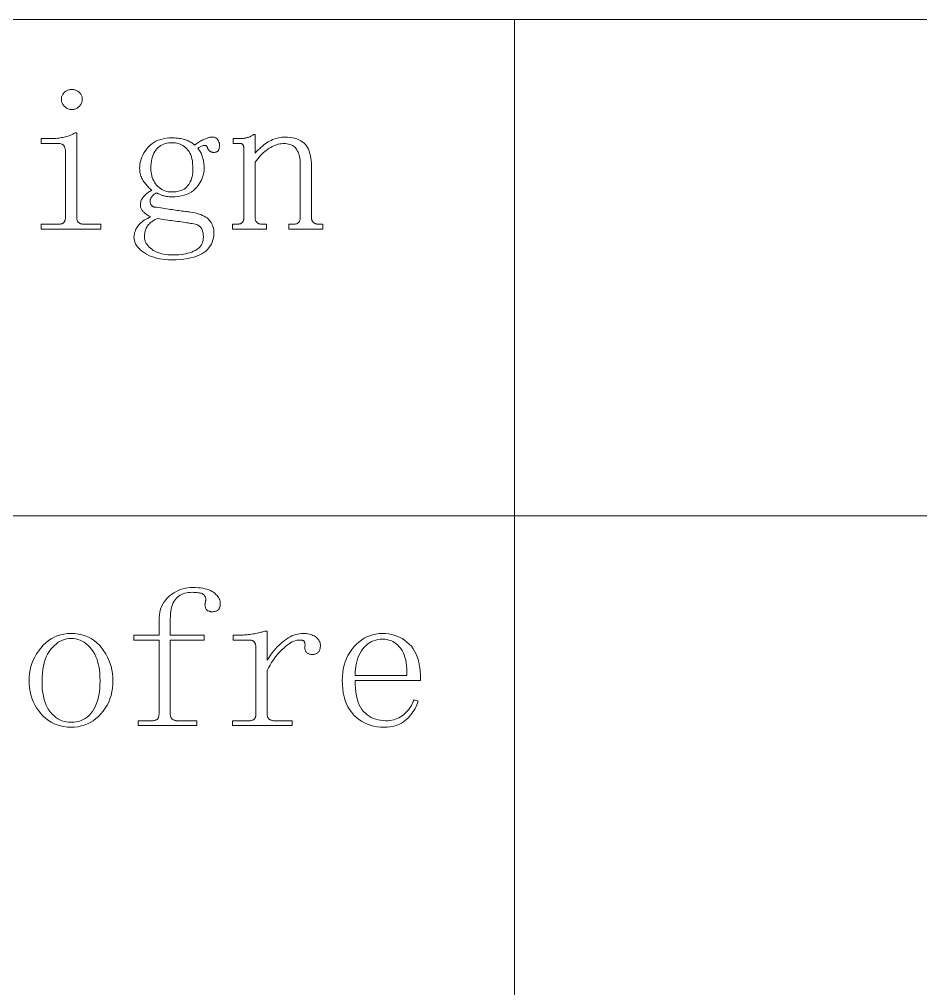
# Model space of a CAD drawing. Extents: x 1 to 297, y 1 to 210.
# Drawn here: x 131.37 to 144.13, y 15.18 to 28.9 of the extents above; entities that cross this region are included whole.
import ezdxf

# ---------------------------------------------------------------- set-up
doc = ezdxf.new("R2010")
doc.units = 0

msp = doc.modelspace()

# ---------------------------------------------------------------- linework, layer by layer
at = {"color": 7, "lineweight": 13}
for p, q in [((1.319, 28.902), (196.771, 28.902)), ((138.377, 28.902), (138.377, 2.481)), ((35.177, 21.874), (196.771, 21.874))]:
    msp.add_line(p, q, dxfattribs=at)
for points in [[(132.11, 27.911), (132.122, 27.91), (132.133, 27.909), (132.144, 27.907), (132.154, 27.904), (132.165, 27.901), (132.175, 27.896), (132.185, 27.891), (132.195, 27.885), (132.204, 27.878), (132.213, 27.871), (132.222, 27.863), (132.23, 27.854), (132.237, 27.845), (132.243, 27.836), (132.248, 27.827), (132.252, 27.817), (132.255, 27.806), (132.257, 27.796), (132.259, 27.785), (132.259, 27.774), (132.259, 27.762), (132.257, 27.751), (132.255, 27.74), (132.252, 27.73), (132.248, 27.719), (132.243, 27.709), (132.237, 27.699), (132.23, 27.69), (132.222, 27.68), (132.213, 27.671), (132.204, 27.662), (132.195, 27.654), (132.185, 27.647), (132.175, 27.642), (132.165, 27.637), (132.154, 27.632), (132.144, 27.629), (132.133, 27.627), (132.122, 27.626), (132.11, 27.625), (132.099, 27.626), (132.088, 27.627), (132.077, 27.629), (132.067, 27.632), (132.056, 27.637), (132.046, 27.642), (132.036, 27.647), (132.026, 27.654), (132.017, 27.662), (132.008, 27.671), (131.999, 27.68), (131.991, 27.69), (131.984, 27.699), (131.978, 27.709), (131.973, 27.719), (131.969, 27.73), (131.966, 27.74), (131.964, 27.751), (131.962, 27.762), (131.962, 27.774), (131.962, 27.785), (131.964, 27.796), (131.966, 27.806), (131.969, 27.817), (131.973, 27.827), (131.978, 27.836), (131.984, 27.845), (131.991, 27.854), (131.999, 27.863), (132.008, 27.871), (132.017, 27.878), (132.026, 27.885), (132.036, 27.891), (132.046, 27.896), (132.056, 27.901), (132.067, 27.904), (132.077, 27.907), (132.088, 27.909), (132.099, 27.91)], [(132.019, 27.042), (132.019, 27.051), (132.018, 27.06), (132.017, 27.068), (132.015, 27.076), (132.013, 27.084), (132.011, 27.091), (132.008, 27.098), (132.004, 27.104), (132, 27.111), (131.996, 27.117), (131.991, 27.122), (131.986, 27.127), (131.979, 27.131), (131.972, 27.135), (131.965, 27.138), (131.956, 27.141), (131.947, 27.143), (131.938, 27.144), (131.927, 27.145), (131.916, 27.145), (131.676, 27.145), (131.676, 27.214), (131.79, 27.214), (131.811, 27.214), (131.831, 27.214), (131.851, 27.215), (131.871, 27.216), (131.89, 27.218), (131.91, 27.22), (131.929, 27.222), (131.948, 27.225), (131.966, 27.228), (131.985, 27.231), (132.003, 27.235), (132.021, 27.239), (132.039, 27.244), (132.056, 27.249), (132.073, 27.255), (132.09, 27.262), (132.107, 27.269), (132.124, 27.277), (132.14, 27.285), (132.156, 27.294), (132.179, 27.294), (132.179, 26.094), (132.179, 26.085), (132.18, 26.076), (132.182, 26.068), (132.184, 26.061), (132.186, 26.054), (132.189, 26.047), (132.193, 26.041), (132.197, 26.035), (132.202, 26.03), (132.208, 26.025), (132.213, 26.021), (132.22, 26.017), (132.226, 26.013), (132.233, 26.01), (132.24, 26.008), (132.248, 26.006), (132.256, 26.004), (132.264, 26.003), (132.273, 26.002), (132.282, 26.002), (132.522, 26.002), (132.522, 25.934), (131.676, 25.934), (131.676, 26.002), (131.916, 26.002), (131.927, 26.002), (131.938, 26.003), (131.947, 26.004), (131.956, 26.006), (131.965, 26.008), (131.972, 26.01), (131.979, 26.013), (131.986, 26.017), (131.991, 26.021), (131.996, 26.025), (132, 26.03), (132.004, 26.035), (132.008, 26.041), (132.011, 26.047), (132.013, 26.054), (132.015, 26.061), (132.017, 26.068), (132.018, 26.076), (132.019, 26.085), (132.019, 26.094)], [(133.79, 26.174), (133.824, 26.169), (133.855, 26.162), (133.885, 26.155), (133.913, 26.147), (133.939, 26.138), (133.963, 26.128), (133.986, 26.116), (134.006, 26.104), (134.025, 26.091), (134.042, 26.077), (134.057, 26.061), (134.071, 26.045), (134.083, 26.027), (134.093, 26.009), (134.102, 25.989), (134.109, 25.969), (134.115, 25.947), (134.119, 25.925), (134.121, 25.901), (134.122, 25.877), (134.12, 25.843), (134.116, 25.811), (134.109, 25.78), (134.099, 25.75), (134.086, 25.722), (134.07, 25.695), (134.052, 25.67), (134.03, 25.646), (134.006, 25.623), (133.979, 25.602), (133.949, 25.583), (133.915, 25.565), (133.878, 25.55), (133.838, 25.536), (133.795, 25.525), (133.748, 25.516), (133.698, 25.509), (133.644, 25.503), (133.588, 25.5), (133.528, 25.499), (133.48, 25.5), (133.435, 25.503), (133.392, 25.508), (133.35, 25.515), (133.31, 25.524), (133.272, 25.534), (133.236, 25.547), (133.202, 25.562), (133.17, 25.578), (133.139, 25.597), (133.111, 25.616), (133.085, 25.637), (133.063, 25.657), (133.044, 25.679), (133.028, 25.701), (133.014, 25.723), (133.004, 25.747), (132.996, 25.77), (132.992, 25.795), (132.99, 25.819), (132.991, 25.835), (132.993, 25.851), (132.996, 25.867), (133, 25.883), (133.005, 25.899), (133.011, 25.915), (133.018, 25.931), (133.027, 25.947), (133.037, 25.963), (133.048, 25.979), (133.06, 25.995), (133.073, 26.01), (133.088, 26.024), (133.104, 26.038), (133.122, 26.051), (133.141, 26.063), (133.161, 26.075), (133.183, 26.085), (133.206, 26.096), (133.23, 26.105), (133.217, 26.112), (133.204, 26.119), (133.192, 26.126), (133.18, 26.133), (133.169, 26.141), (133.158, 26.148), (133.148, 26.156), (133.139, 26.164), (133.13, 26.171), (133.122, 26.179), (133.114, 26.188), (133.107, 26.196), (133.101, 26.205), (133.096, 26.214), (133.092, 26.224), (133.088, 26.234), (133.085, 26.244), (133.083, 26.254), (133.082, 26.265), (133.082, 26.277), (133.082, 26.29), (133.084, 26.303), (133.086, 26.316), (133.089, 26.329), (133.093, 26.341), (133.098, 26.353), (133.104, 26.364), (133.111, 26.375), (133.119, 26.386), (133.128, 26.397), (133.137, 26.407), (133.147, 26.416), (133.157, 26.426), (133.168, 26.435), (133.179, 26.444), (133.191, 26.452), (133.203, 26.46), (133.215, 26.468), (133.228, 26.475), (133.242, 26.482), (133.228, 26.494), (133.215, 26.506), (133.202, 26.519), (133.19, 26.532), (133.178, 26.545), (133.166, 26.559), (133.154, 26.573), (133.143, 26.588), (133.132, 26.604), (133.122, 26.619), (133.112, 26.635), (133.103, 26.652), (133.096, 26.668), (133.089, 26.685), (133.083, 26.702), (133.079, 26.719), (133.075, 26.737), (133.072, 26.755), (133.071, 26.773), (133.07, 26.791), (133.072, 26.825), (133.075, 26.858), (133.081, 26.89), (133.09, 26.922), (133.1, 26.952), (133.114, 26.982), (133.129, 27.011), (133.147, 27.039), (133.168, 27.067), (133.19, 27.094), (133.215, 27.119), (133.242, 27.141), (133.271, 27.161), (133.302, 27.178), (133.335, 27.192), (133.369, 27.204), (133.406, 27.213), (133.445, 27.22), (133.485, 27.224), (133.528, 27.225), (133.546, 27.225), (133.564, 27.224), (133.582, 27.223), (133.6, 27.221), (133.618, 27.219), (133.635, 27.217), (133.653, 27.214), (133.67, 27.21), (133.688, 27.207), (133.705, 27.202), (133.722, 27.197), (133.738, 27.192), (133.754, 27.185), (133.769, 27.178), (133.783, 27.171), (133.797, 27.162), (133.811, 27.153), (133.824, 27.144), (133.836, 27.133), (133.848, 27.122), (133.863, 27.133), (133.879, 27.144), (133.894, 27.154), (133.909, 27.163), (133.923, 27.172), (133.937, 27.181), (133.951, 27.188), (133.965, 27.195), (133.978, 27.202), (133.99, 27.208), (134.003, 27.213), (134.015, 27.218), (134.027, 27.223), (134.038, 27.226), (134.049, 27.229), (134.06, 27.232), (134.07, 27.234), (134.08, 27.235), (134.09, 27.236), (134.099, 27.237), (134.11, 27.236), (134.12, 27.235), (134.13, 27.233), (134.139, 27.23), (134.148, 27.227), (134.155, 27.222), (134.162, 27.217), (134.168, 27.211), (134.174, 27.204), (134.179, 27.197), (134.183, 27.189), (134.187, 27.181), (134.191, 27.173), (134.194, 27.165), (134.196, 27.158), (134.198, 27.151), (134.2, 27.143), (134.201, 27.136), (134.202, 27.129), (134.202, 27.122), (134.202, 27.113), (134.201, 27.105), (134.2, 27.096), (134.199, 27.088), (134.198, 27.081), (134.196, 27.074), (134.193, 27.067), (134.191, 27.06), (134.188, 27.054), (134.185, 27.048), (134.181, 27.043), (134.177, 27.038), (134.172, 27.033), (134.166, 27.03), (134.16, 27.027), (134.154, 27.024), (134.147, 27.022), (134.139, 27.021), (134.131, 27.02), (134.122, 27.019), (134.115, 27.02), (134.109, 27.02), (134.102, 27.021), (134.096, 27.022), (134.09, 27.024), (134.085, 27.026), (134.079, 27.028), (134.074, 27.03), (134.069, 27.033), (134.065, 27.037), (134.06, 27.04), (134.056, 27.044), (134.052, 27.048), (134.048, 27.053), (134.045, 27.058), (134.041, 27.063), (134.038, 27.069), (134.035, 27.075), (134.033, 27.081), (134.03, 27.088), (134.028, 27.094), (134.025, 27.1), (134.021, 27.105), (134.017, 27.109), (134.012, 27.112), (134.006, 27.115), (134, 27.116), (133.994, 27.117), (133.987, 27.117), (133.979, 27.117), (133.971, 27.115), (133.963, 27.113), (133.954, 27.111), (133.946, 27.107), (133.938, 27.104), (133.929, 27.099), (133.92, 27.095), (133.911, 27.089), (133.902, 27.083), (133.893, 27.077), (133.902, 27.067), (133.911, 27.057), (133.919, 27.046), (133.926, 27.034), (133.933, 27.022), (133.94, 27.009), (133.946, 26.996), (133.952, 26.981), (133.957, 26.966), (133.962, 26.951), (133.966, 26.935), (133.97, 26.919), (133.973, 26.903), (133.976, 26.887), (133.979, 26.871), (133.981, 26.855), (133.983, 26.839), (133.984, 26.823), (133.984, 26.807), (133.985, 26.791), (133.984, 26.763), (133.98, 26.736), (133.975, 26.709), (133.967, 26.682), (133.958, 26.655), (133.946, 26.628), (133.932, 26.602), (133.915, 26.575), (133.897, 26.549), (133.876, 26.522), (133.853, 26.497), (133.827, 26.475), (133.799, 26.455), (133.768, 26.438), (133.735, 26.424), (133.699, 26.412), (133.66, 26.403), (133.618, 26.396), (133.574, 26.392), (133.528, 26.391), (133.514, 26.391), (133.501, 26.391), (133.487, 26.392), (133.475, 26.394), (133.462, 26.395), (133.449, 26.397), (133.437, 26.399), (133.425, 26.402), (133.413, 26.405), (133.402, 26.408), (133.391, 26.411), (133.38, 26.415), (133.37, 26.419), (133.36, 26.423), (133.35, 26.427), (133.342, 26.431), (133.333, 26.435), (133.325, 26.439), (133.318, 26.443), (133.31, 26.448), (133.301, 26.443), (133.293, 26.438), (133.285, 26.433), (133.277, 26.428), (133.27, 26.422), (133.264, 26.416), (133.258, 26.41), (133.252, 26.404), (133.247, 26.398), (133.242, 26.391), (133.238, 26.384), (133.234, 26.378), (133.23, 26.371), (133.227, 26.365), (133.225, 26.359), (133.223, 26.354), (133.221, 26.348), (133.22, 26.343), (133.219, 26.338), (133.219, 26.334), (133.219, 26.325), (133.22, 26.316), (133.221, 26.308), (133.223, 26.301), (133.225, 26.294), (133.227, 26.287), (133.23, 26.281), (133.234, 26.275), (133.238, 26.27), (133.242, 26.265), (133.247, 26.261), (133.252, 26.257), (133.258, 26.253), (133.264, 26.25), (133.27, 26.248), (133.277, 26.246), (133.285, 26.244), (133.293, 26.243), (133.301, 26.242), (133.31, 26.242), (133.34, 26.238), (133.369, 26.233), (133.397, 26.229), (133.425, 26.225), (133.452, 26.221), (133.478, 26.217), (133.504, 26.213), (133.53, 26.209), (133.555, 26.206), (133.579, 26.202), (133.603, 26.199), (133.626, 26.196), (133.648, 26.192), (133.67, 26.189), (133.692, 26.187), (133.713, 26.184), (133.733, 26.181), (133.753, 26.178), (133.772, 26.176)], [(134.385, 25.934), (134.385, 26.002), (134.442, 26.002), (134.453, 26.002), (134.463, 26.003), (134.473, 26.004), (134.482, 26.006), (134.49, 26.008), (134.498, 26.01), (134.505, 26.013), (134.511, 26.017), (134.517, 26.021), (134.522, 26.025), (134.526, 26.03), (134.53, 26.035), (134.534, 26.041), (134.536, 26.047), (134.539, 26.054), (134.541, 26.061), (134.543, 26.068), (134.544, 26.076), (134.544, 26.085), (134.545, 26.094), (134.545, 27.077), (134.545, 27.083), (134.544, 27.09), (134.544, 27.096), (134.543, 27.101), (134.542, 27.107), (134.541, 27.111), (134.539, 27.116), (134.537, 27.12), (134.535, 27.124), (134.533, 27.128), (134.531, 27.131), (134.528, 27.134), (134.524, 27.137), (134.52, 27.139), (134.516, 27.141), (134.511, 27.142), (134.506, 27.144), (134.5, 27.144), (134.494, 27.145), (134.488, 27.145), (134.396, 27.145), (134.396, 27.214), (134.476, 27.214), (134.488, 27.214), (134.499, 27.214), (134.51, 27.215), (134.521, 27.215), (134.532, 27.217), (134.543, 27.218), (134.553, 27.219), (134.564, 27.221), (134.574, 27.223), (134.585, 27.225), (134.595, 27.228), (134.605, 27.231), (134.615, 27.234), (134.625, 27.238), (134.635, 27.242), (134.644, 27.247), (134.654, 27.252), (134.663, 27.258), (134.673, 27.264), (134.682, 27.271), (134.705, 27.271), (134.705, 27.008), (134.725, 27.03), (134.746, 27.051), (134.766, 27.071), (134.787, 27.09), (134.808, 27.108), (134.828, 27.125), (134.849, 27.14), (134.869, 27.154), (134.89, 27.167), (134.91, 27.179), (134.931, 27.19), (134.952, 27.2), (134.973, 27.209), (134.995, 27.216), (135.016, 27.222), (135.038, 27.227), (135.06, 27.231), (135.082, 27.234), (135.105, 27.236), (135.128, 27.237), (135.165, 27.235), (135.201, 27.232), (135.235, 27.227), (135.267, 27.22), (135.296, 27.211), (135.324, 27.199), (135.349, 27.186), (135.373, 27.171), (135.394, 27.153), (135.413, 27.134), (135.431, 27.112), (135.446, 27.088), (135.46, 27.063), (135.472, 27.035), (135.482, 27.005), (135.49, 26.973), (135.496, 26.939), (135.501, 26.903), (135.504, 26.865), (135.505, 26.825), (135.505, 26.094), (135.505, 26.085), (135.506, 26.076), (135.507, 26.068), (135.509, 26.061), (135.512, 26.054), (135.515, 26.047), (135.519, 26.041), (135.523, 26.035), (135.528, 26.03), (135.533, 26.025), (135.539, 26.021), (135.545, 26.017), (135.552, 26.013), (135.559, 26.01), (135.566, 26.008), (135.574, 26.006), (135.582, 26.004), (135.59, 26.003), (135.599, 26.002), (135.608, 26.002), (135.665, 26.002), (135.665, 25.934), (135.185, 25.934), (135.185, 26.002), (135.242, 26.002), (135.253, 26.002), (135.263, 26.003), (135.273, 26.004), (135.282, 26.006), (135.29, 26.008), (135.298, 26.01), (135.305, 26.013), (135.311, 26.017), (135.317, 26.021), (135.322, 26.025), (135.326, 26.03), (135.33, 26.035), (135.333, 26.041), (135.336, 26.047), (135.339, 26.054), (135.341, 26.061), (135.343, 26.068), (135.344, 26.076), (135.344, 26.085), (135.345, 26.094), (135.345, 26.859), (135.344, 26.886), (135.342, 26.912), (135.34, 26.936), (135.336, 26.959), (135.33, 26.981), (135.324, 27.001), (135.317, 27.021), (135.308, 27.039), (135.298, 27.055), (135.288, 27.071), (135.276, 27.085), (135.262, 27.098), (135.248, 27.109), (135.233, 27.118), (135.216, 27.127), (135.198, 27.133), (135.18, 27.138), (135.16, 27.142), (135.138, 27.144), (135.116, 27.145), (135.096, 27.144), (135.075, 27.142), (135.054, 27.139), (135.033, 27.134), (135.012, 27.128), (134.991, 27.12), (134.969, 27.111), (134.948, 27.101), (134.926, 27.09), (134.905, 27.077), (134.883, 27.062), (134.862, 27.047), (134.841, 27.03), (134.821, 27.013), (134.8, 26.994), (134.781, 26.974), (134.761, 26.953), (134.742, 26.93), (134.723, 26.907), (134.705, 26.882), (134.705, 26.094), (134.705, 26.085), (134.706, 26.076), (134.707, 26.068), (134.709, 26.061), (134.712, 26.054), (134.715, 26.047), (134.719, 26.041), (134.723, 26.035), (134.728, 26.03), (134.733, 26.025), (134.739, 26.021), (134.745, 26.017), (134.752, 26.013), (134.759, 26.01), (134.766, 26.008), (134.774, 26.006), (134.782, 26.004), (134.79, 26.003), (134.799, 26.002), (134.808, 26.002), (134.865, 26.002), (134.865, 25.934)], [(133.23, 26.791), (133.231, 26.764), (133.234, 26.738), (133.238, 26.712), (133.243, 26.687), (133.25, 26.664), (133.259, 26.641), (133.27, 26.618), (133.282, 26.597), (133.295, 26.576), (133.31, 26.557), (133.327, 26.538), (133.345, 26.522), (133.364, 26.507), (133.384, 26.494), (133.405, 26.484), (133.427, 26.475), (133.45, 26.468), (133.475, 26.463), (133.501, 26.46), (133.528, 26.459), (133.557, 26.46), (133.584, 26.463), (133.61, 26.467), (133.635, 26.473), (133.658, 26.481), (133.679, 26.49), (133.699, 26.501), (133.718, 26.514), (133.735, 26.529), (133.75, 26.545), (133.765, 26.563), (133.777, 26.582), (133.788, 26.603), (133.798, 26.626), (133.806, 26.649), (133.813, 26.675), (133.818, 26.701), (133.822, 26.73), (133.824, 26.76), (133.825, 26.791), (133.824, 26.829), (133.821, 26.864), (133.817, 26.898), (133.811, 26.929), (133.803, 26.958), (133.794, 26.985), (133.783, 27.01), (133.77, 27.032), (133.755, 27.053), (133.739, 27.071), (133.721, 27.087), (133.703, 27.102), (133.684, 27.115), (133.664, 27.126), (133.643, 27.135), (133.622, 27.143), (133.599, 27.149), (133.576, 27.153), (133.552, 27.156), (133.528, 27.157), (133.503, 27.156), (133.479, 27.153), (133.456, 27.149), (133.433, 27.143), (133.412, 27.135), (133.391, 27.126), (133.371, 27.115), (133.352, 27.102), (133.334, 27.087), (133.316, 27.071), (133.3, 27.053), (133.285, 27.032), (133.272, 27.01), (133.261, 26.985), (133.252, 26.958), (133.244, 26.929), (133.238, 26.898), (133.234, 26.864), (133.231, 26.829)], [(133.322, 26.082), (133.302, 26.073), (133.283, 26.063), (133.266, 26.053), (133.25, 26.043), (133.235, 26.032), (133.221, 26.021), (133.209, 26.01), (133.197, 25.998), (133.188, 25.986), (133.179, 25.974), (133.171, 25.961), (133.165, 25.947), (133.159, 25.933), (133.153, 25.919), (133.149, 25.904), (133.145, 25.888), (133.143, 25.872), (133.141, 25.855), (133.139, 25.837), (133.139, 25.819), (133.14, 25.801), (133.143, 25.783), (133.148, 25.766), (133.155, 25.748), (133.165, 25.731), (133.176, 25.714), (133.189, 25.697), (133.205, 25.68), (133.222, 25.664), (133.242, 25.648), (133.263, 25.633), (133.287, 25.619), (133.313, 25.607), (133.341, 25.597), (133.37, 25.588), (133.402, 25.581), (133.436, 25.575), (133.472, 25.571), (133.51, 25.569), (133.55, 25.568), (133.588, 25.569), (133.625, 25.57), (133.66, 25.574), (133.693, 25.578), (133.725, 25.584), (133.755, 25.591), (133.783, 25.599), (133.81, 25.608), (133.835, 25.619), (133.859, 25.631), (133.881, 25.644), (133.9, 25.658), (133.917, 25.674), (133.932, 25.691), (133.945, 25.709), (133.955, 25.729), (133.963, 25.75), (133.969, 25.772), (133.972, 25.795), (133.973, 25.819), (133.973, 25.835), (133.972, 25.85), (133.971, 25.864), (133.969, 25.878), (133.966, 25.891), (133.963, 25.903), (133.959, 25.915), (133.955, 25.925), (133.95, 25.936), (133.945, 25.945), (133.939, 25.954), (133.932, 25.962), (133.925, 25.969), (133.917, 25.976), (133.909, 25.982), (133.9, 25.988), (133.891, 25.992), (133.881, 25.996), (133.87, 26), (133.859, 26.002), (133.836, 26.007), (133.812, 26.011), (133.788, 26.015), (133.764, 26.02), (133.739, 26.024), (133.714, 26.028), (133.688, 26.031), (133.661, 26.035), (133.635, 26.039), (133.608, 26.042), (133.58, 26.046), (133.552, 26.049), (133.524, 26.053), (133.496, 26.057), (133.468, 26.061), (133.439, 26.065), (133.41, 26.069), (133.381, 26.073), (133.351, 26.078)], [(133.345, 20.38), (133.346, 20.427), (133.351, 20.471), (133.358, 20.513), (133.368, 20.553), (133.382, 20.59), (133.398, 20.625), (133.417, 20.657), (133.44, 20.687), (133.465, 20.715), (133.493, 20.74), (133.523, 20.763), (133.554, 20.783), (133.585, 20.801), (133.618, 20.817), (133.65, 20.83), (133.684, 20.841), (133.718, 20.849), (133.753, 20.855), (133.788, 20.859), (133.825, 20.86), (133.863, 20.859), (133.899, 20.857), (133.933, 20.854), (133.965, 20.849), (133.995, 20.843), (134.023, 20.835), (134.049, 20.826), (134.073, 20.816), (134.096, 20.805), (134.116, 20.792), (134.135, 20.778), (134.151, 20.763), (134.166, 20.748), (134.178, 20.733), (134.189, 20.717), (134.198, 20.701), (134.205, 20.684), (134.209, 20.667), (134.212, 20.65), (134.213, 20.632), (134.213, 20.622), (134.212, 20.614), (134.211, 20.605), (134.21, 20.597), (134.208, 20.589), (134.205, 20.581), (134.202, 20.573), (134.199, 20.566), (134.195, 20.558), (134.19, 20.552), (134.185, 20.545), (134.179, 20.539), (134.173, 20.534), (134.165, 20.53), (134.156, 20.526), (134.147, 20.523), (134.136, 20.52), (134.125, 20.519), (134.112, 20.518), (134.099, 20.517), (134.09, 20.517), (134.081, 20.518), (134.073, 20.519), (134.065, 20.521), (134.058, 20.523), (134.05, 20.525), (134.043, 20.528), (134.037, 20.532), (134.031, 20.536), (134.025, 20.54), (134.019, 20.545), (134.014, 20.551), (134.01, 20.557), (134.006, 20.564), (134.003, 20.572), (134.001, 20.58), (133.999, 20.589), (133.997, 20.599), (133.996, 20.609), (133.996, 20.62), (133.996, 20.622), (133.996, 20.625), (133.997, 20.628), (133.997, 20.631), (133.998, 20.634), (133.998, 20.638), (133.999, 20.642), (134, 20.646), (134.001, 20.65), (134.002, 20.654), (134.003, 20.659), (134.004, 20.663), (134.005, 20.667), (134.005, 20.671), (134.006, 20.674), (134.007, 20.678), (134.007, 20.681), (134.007, 20.684), (134.008, 20.686), (134.008, 20.689), (134.007, 20.698), (134.006, 20.706), (134.004, 20.715), (134.002, 20.722), (133.999, 20.73), (133.995, 20.737), (133.991, 20.744), (133.986, 20.751), (133.98, 20.757), (133.973, 20.763), (133.965, 20.768), (133.956, 20.773), (133.944, 20.778), (133.931, 20.781), (133.916, 20.784), (133.899, 20.787), (133.88, 20.789), (133.86, 20.79), (133.837, 20.791), (133.813, 20.792), (133.786, 20.791), (133.76, 20.788), (133.736, 20.784), (133.712, 20.778), (133.689, 20.77), (133.667, 20.761), (133.646, 20.75), (133.627, 20.737), (133.608, 20.722), (133.59, 20.706), (133.574, 20.687), (133.56, 20.667), (133.547, 20.644), (133.536, 20.618), (133.526, 20.59), (133.518, 20.56), (133.512, 20.527), (133.508, 20.492), (133.506, 20.454), (133.505, 20.414), (133.505, 20.186), (133.985, 20.186), (133.985, 20.117), (133.505, 20.117), (133.505, 19.066), (133.505, 19.057), (133.506, 19.048), (133.507, 19.04), (133.509, 19.033), (133.512, 19.026), (133.515, 19.019), (133.519, 19.013), (133.523, 19.007), (133.528, 19.002), (133.533, 18.997), (133.539, 18.993), (133.545, 18.989), (133.552, 18.986), (133.559, 18.983), (133.566, 18.98), (133.574, 18.978), (133.582, 18.976), (133.59, 18.975), (133.599, 18.975), (133.608, 18.974), (133.882, 18.974), (133.882, 18.906), (133.048, 18.906), (133.048, 18.974), (133.242, 18.974), (133.253, 18.975), (133.263, 18.975), (133.273, 18.976), (133.282, 18.978), (133.29, 18.98), (133.298, 18.983), (133.305, 18.986), (133.311, 18.989), (133.317, 18.993), (133.322, 18.997), (133.326, 19.002), (133.33, 19.007), (133.333, 19.013), (133.336, 19.019), (133.339, 19.026), (133.341, 19.033), (133.343, 19.04), (133.344, 19.048), (133.344, 19.057), (133.345, 19.066), (133.345, 20.117), (132.99, 20.117), (132.99, 20.186), (133.345, 20.186)], [(132.693, 19.546), (132.692, 19.49), (132.686, 19.435), (132.678, 19.383), (132.666, 19.333), (132.65, 19.284), (132.632, 19.238), (132.609, 19.193), (132.584, 19.151), (132.554, 19.11), (132.522, 19.072), (132.487, 19.036), (132.45, 19.004), (132.412, 18.975), (132.372, 18.951), (132.33, 18.93), (132.287, 18.913), (132.243, 18.9), (132.196, 18.89), (132.148, 18.885), (132.099, 18.883), (132.047, 18.885), (131.998, 18.891), (131.95, 18.9), (131.904, 18.914), (131.86, 18.932), (131.819, 18.953), (131.779, 18.978), (131.741, 19.007), (131.705, 19.04), (131.67, 19.077), (131.639, 19.117), (131.611, 19.158), (131.586, 19.201), (131.564, 19.245), (131.546, 19.292), (131.531, 19.339), (131.52, 19.388), (131.511, 19.439), (131.506, 19.492), (131.505, 19.546), (131.506, 19.596), (131.511, 19.645), (131.52, 19.693), (131.531, 19.74), (131.546, 19.786), (131.564, 19.831), (131.586, 19.875), (131.611, 19.919), (131.639, 19.961), (131.67, 20.003), (131.705, 20.042), (131.741, 20.077), (131.779, 20.108), (131.819, 20.135), (131.86, 20.157), (131.904, 20.176), (131.95, 20.19), (131.998, 20.2), (132.047, 20.207), (132.099, 20.209), (132.153, 20.207), (132.204, 20.2), (132.253, 20.19), (132.3, 20.176), (132.345, 20.157), (132.387, 20.135), (132.427, 20.108), (132.465, 20.077), (132.5, 20.042), (132.533, 20.003), (132.564, 19.961), (132.591, 19.919), (132.615, 19.875), (132.636, 19.831), (132.653, 19.786), (132.668, 19.74), (132.679, 19.693), (132.687, 19.645), (132.692, 19.596)], [(134.876, 19.832), (134.899, 19.867), (134.923, 19.901), (134.946, 19.934), (134.97, 19.964), (134.995, 19.993), (135.019, 20.02), (135.045, 20.046), (135.07, 20.069), (135.096, 20.091), (135.122, 20.112), (135.148, 20.13), (135.175, 20.146), (135.201, 20.161), (135.228, 20.174), (135.255, 20.184), (135.282, 20.193), (135.309, 20.2), (135.336, 20.205), (135.363, 20.208), (135.39, 20.209), (135.413, 20.208), (135.434, 20.207), (135.454, 20.204), (135.474, 20.2), (135.492, 20.196), (135.509, 20.19), (135.525, 20.183), (135.54, 20.176), (135.554, 20.167), (135.568, 20.157), (135.579, 20.147), (135.59, 20.136), (135.6, 20.125), (135.608, 20.113), (135.615, 20.102), (135.62, 20.089), (135.625, 20.077), (135.628, 20.064), (135.63, 20.051), (135.63, 20.037), (135.63, 20.026), (135.629, 20.015), (135.628, 20.005), (135.626, 19.995), (135.623, 19.986), (135.62, 19.977), (135.616, 19.968), (135.612, 19.96), (135.607, 19.953), (135.602, 19.946), (135.596, 19.939), (135.589, 19.933), (135.582, 19.928), (135.574, 19.924), (135.566, 19.92), (135.557, 19.917), (135.548, 19.915), (135.538, 19.913), (135.527, 19.912), (135.516, 19.912), (135.505, 19.912), (135.494, 19.913), (135.484, 19.915), (135.475, 19.917), (135.466, 19.92), (135.458, 19.924), (135.45, 19.928), (135.443, 19.933), (135.436, 19.939), (135.43, 19.946), (135.425, 19.953), (135.421, 19.96), (135.417, 19.968), (135.414, 19.977), (135.412, 19.986), (135.411, 19.995), (135.41, 20.005), (135.41, 20.015), (135.411, 20.026), (135.413, 20.037), (135.413, 20.044), (135.413, 20.05), (135.412, 20.057), (135.411, 20.063), (135.41, 20.069), (135.409, 20.074), (135.408, 20.08), (135.406, 20.085), (135.404, 20.09), (135.402, 20.094), (135.399, 20.099), (135.395, 20.103), (135.391, 20.106), (135.385, 20.109), (135.379, 20.112), (135.372, 20.114), (135.363, 20.115), (135.354, 20.116), (135.344, 20.117), (135.333, 20.117), (135.315, 20.116), (135.295, 20.113), (135.275, 20.107), (135.254, 20.099), (135.232, 20.089), (135.209, 20.076), (135.186, 20.061), (135.161, 20.044), (135.136, 20.025), (135.11, 20.003), (135.084, 19.979), (135.059, 19.954), (135.034, 19.926), (135.01, 19.897), (134.986, 19.866), (134.963, 19.833), (134.94, 19.798), (134.918, 19.762), (134.897, 19.723), (134.876, 19.683), (134.876, 19.066), (134.876, 19.057), (134.877, 19.048), (134.879, 19.04), (134.881, 19.033), (134.883, 19.026), (134.886, 19.019), (134.89, 19.013), (134.894, 19.007), (134.899, 19.002), (134.905, 18.997), (134.911, 18.993), (134.917, 18.989), (134.923, 18.986), (134.93, 18.983), (134.938, 18.98), (134.945, 18.978), (134.953, 18.976), (134.961, 18.975), (134.97, 18.975), (134.979, 18.974), (135.23, 18.974), (135.23, 18.906), (134.385, 18.906), (134.385, 18.974), (134.613, 18.974), (134.624, 18.975), (134.635, 18.975), (134.644, 18.976), (134.654, 18.978), (134.662, 18.98), (134.669, 18.983), (134.676, 18.986), (134.683, 18.989), (134.688, 18.993), (134.693, 18.997), (134.698, 19.002), (134.702, 19.007), (134.705, 19.013), (134.708, 19.019), (134.71, 19.026), (134.712, 19.033), (134.714, 19.04), (134.715, 19.048), (134.716, 19.057), (134.716, 19.066), (134.716, 20.014), (134.716, 20.023), (134.715, 20.032), (134.714, 20.04), (134.712, 20.048), (134.71, 20.056), (134.708, 20.063), (134.705, 20.07), (134.702, 20.077), (134.698, 20.083), (134.693, 20.089), (134.688, 20.094), (134.683, 20.099), (134.676, 20.103), (134.669, 20.107), (134.662, 20.11), (134.654, 20.113), (134.644, 20.115), (134.635, 20.116), (134.624, 20.117), (134.613, 20.117), (134.396, 20.117), (134.396, 20.186), (134.488, 20.186), (134.504, 20.186), (134.521, 20.186), (134.538, 20.187), (134.556, 20.189), (134.575, 20.19), (134.594, 20.192), (134.614, 20.194), (134.634, 20.197), (134.655, 20.2), (134.676, 20.203), (134.697, 20.206), (134.717, 20.21), (134.737, 20.214), (134.755, 20.218), (134.772, 20.222), (134.788, 20.226), (134.803, 20.23), (134.817, 20.234), (134.83, 20.238), (134.842, 20.243), (134.876, 20.243)], [(136.122, 19.546), (136.123, 19.486), (136.127, 19.429), (136.133, 19.377), (136.141, 19.327), (136.152, 19.282), (136.165, 19.239), (136.181, 19.201), (136.199, 19.165), (136.219, 19.134), (136.242, 19.106), (136.267, 19.081), (136.293, 19.058), (136.321, 19.039), (136.35, 19.022), (136.38, 19.007), (136.413, 18.995), (136.446, 18.986), (136.481, 18.98), (136.518, 18.976), (136.556, 18.974), (136.585, 18.975), (136.614, 18.978), (136.641, 18.982), (136.668, 18.988), (136.693, 18.996), (136.718, 19.005), (136.742, 19.016), (136.765, 19.029), (136.787, 19.044), (136.808, 19.06), (136.828, 19.078), (136.846, 19.096), (136.864, 19.115), (136.881, 19.135), (136.896, 19.156), (136.91, 19.177), (136.924, 19.2), (136.936, 19.223), (136.946, 19.247), (136.956, 19.272), (137.013, 19.249), (137.006, 19.224), (136.996, 19.199), (136.985, 19.174), (136.972, 19.149), (136.958, 19.124), (136.941, 19.1), (136.923, 19.075), (136.904, 19.051), (136.882, 19.027), (136.859, 19.003), (136.834, 18.98), (136.808, 18.96), (136.779, 18.942), (136.749, 18.926), (136.718, 18.913), (136.684, 18.902), (136.649, 18.894), (136.612, 18.888), (136.574, 18.884), (136.533, 18.883), (136.482, 18.885), (136.432, 18.89), (136.384, 18.898), (136.339, 18.91), (136.295, 18.926), (136.253, 18.945), (136.213, 18.967), (136.175, 18.993), (136.139, 19.022), (136.105, 19.054), (136.073, 19.09), (136.045, 19.129), (136.02, 19.171), (135.999, 19.215), (135.98, 19.263), (135.965, 19.314), (135.954, 19.367), (135.946, 19.424), (135.941, 19.483), (135.939, 19.546), (135.941, 19.602), (135.946, 19.656), (135.954, 19.708), (135.965, 19.759), (135.98, 19.807), (135.999, 19.854), (136.02, 19.898), (136.045, 19.941), (136.073, 19.981), (136.105, 20.02), (136.139, 20.056), (136.174, 20.088), (136.211, 20.116), (136.249, 20.141), (136.289, 20.162), (136.33, 20.178), (136.373, 20.192), (136.417, 20.201), (136.463, 20.207), (136.51, 20.209), (136.553, 20.207), (136.595, 20.203), (136.636, 20.195), (136.675, 20.185), (136.713, 20.172), (136.75, 20.155), (136.786, 20.136), (136.821, 20.114), (136.855, 20.088), (136.888, 20.06), (136.918, 20.028), (136.945, 19.992), (136.969, 19.951), (136.99, 19.906), (137.008, 19.857), (137.022, 19.804), (137.033, 19.746), (137.041, 19.683), (137.046, 19.617), (137.048, 19.546)], [(131.688, 19.534), (131.689, 19.476), (131.692, 19.422), (131.698, 19.37), (131.707, 19.321), (131.718, 19.276), (131.731, 19.233), (131.746, 19.194), (131.764, 19.158), (131.785, 19.124), (131.808, 19.094), (131.832, 19.067), (131.858, 19.043), (131.884, 19.022), (131.912, 19.003), (131.94, 18.987), (131.97, 18.974), (132.001, 18.964), (132.032, 18.957), (132.065, 18.953), (132.099, 18.952), (132.137, 18.953), (132.173, 18.958), (132.208, 18.965), (132.241, 18.976), (132.272, 18.99), (132.301, 19.007), (132.329, 19.027), (132.355, 19.05), (132.379, 19.076), (132.402, 19.106), (132.422, 19.138), (132.441, 19.172), (132.457, 19.209), (132.471, 19.248), (132.483, 19.29), (132.493, 19.334), (132.501, 19.381), (132.506, 19.429), (132.509, 19.481), (132.51, 19.534), (132.509, 19.592), (132.506, 19.648), (132.5, 19.7), (132.491, 19.749), (132.48, 19.796), (132.467, 19.84), (132.452, 19.88), (132.434, 19.918), (132.413, 19.954), (132.39, 19.986), (132.366, 20.015), (132.34, 20.041), (132.314, 20.064), (132.286, 20.085), (132.258, 20.102), (132.228, 20.115), (132.197, 20.126), (132.165, 20.134), (132.133, 20.139), (132.099, 20.14), (132.067, 20.139), (132.036, 20.134), (132.006, 20.126), (131.976, 20.115), (131.948, 20.102), (131.919, 20.085), (131.892, 20.064), (131.865, 20.041), (131.839, 20.015), (131.813, 19.986), (131.789, 19.954), (131.768, 19.918), (131.749, 19.88), (131.733, 19.84), (131.719, 19.796), (131.708, 19.749), (131.699, 19.7), (131.693, 19.648), (131.689, 19.592)], [(136.853, 19.614), (136.854, 19.663), (136.854, 19.71), (136.85, 19.754), (136.845, 19.796), (136.838, 19.836), (136.828, 19.873), (136.816, 19.908), (136.802, 19.94), (136.786, 19.97), (136.768, 19.997), (136.747, 20.022), (136.726, 20.045), (136.704, 20.064), (136.68, 20.081), (136.655, 20.096), (136.628, 20.108), (136.601, 20.117), (136.572, 20.123), (136.542, 20.127), (136.51, 20.129), (136.477, 20.127), (136.444, 20.123), (136.413, 20.116), (136.383, 20.107), (136.355, 20.094), (136.327, 20.079), (136.301, 20.061), (136.276, 20.041), (136.253, 20.018), (136.23, 19.992), (136.21, 19.963), (136.191, 19.933), (136.175, 19.9), (136.161, 19.865), (136.149, 19.829), (136.139, 19.79), (136.132, 19.749), (136.126, 19.706), (136.123, 19.661), (136.122, 19.614)]]:
    msp.add_lwpolyline(points, close=True, dxfattribs=at)

doc.saveas('drawing.dxf')
